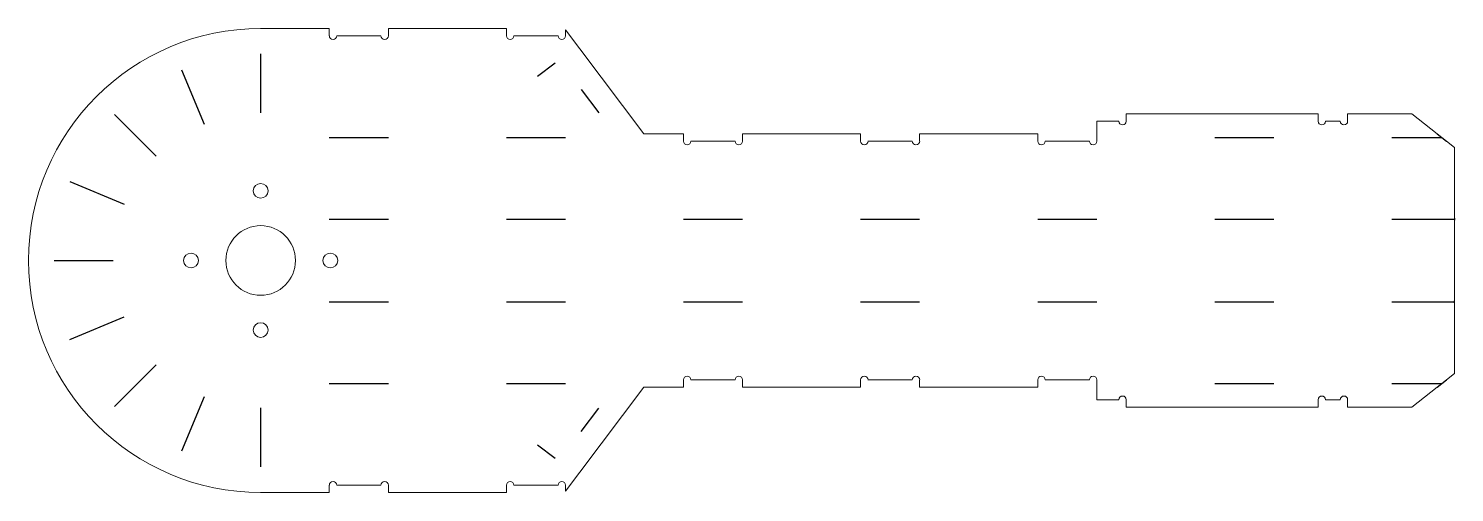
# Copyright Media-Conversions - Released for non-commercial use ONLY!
# Model space of a CAD drawing. Header units: inches. Extents: x 1 to 25.2, y 0.9 to 8.7.
import ezdxf

# ---------------------------------------------------------------- set-up
doc = ezdxf.new("R2010")
doc.units = ezdxf.units.IN
doc.header["$MEASUREMENT"] = 0
doc.layers.add('VISIBLE', color=7, linetype='Continuous', lineweight=0)

msp = doc.modelspace()

# ---------------------------------------------------------------- linework, layer by layer
for p, q in [((4.935, 8.291), (4.935, 7.291)), ((3.596, 8.024), (3.978, 7.1)), ((9.623, 7.917), (9.923, 8.142)), ((10.363, 7.691), (10.661, 7.296)), ((2.46, 7.265), (3.167, 6.558)), ((6.098, 6.876), (7.098, 6.876)), ((9.098, 6.876), (10.098, 6.876)), ((21.098, 6.876), (22.098, 6.876)), ((24.098, 6.876), (24.944, 6.876)), ((1.701, 6.13), (2.625, 5.747)), ((6.098, 5.491), (7.098, 5.491)), ((9.098, 5.491), (10.098, 5.491)), ((12.098, 5.491), (13.098, 5.491)), ((15.098, 5.491), (16.098, 5.491)), ((18.098, 5.491), (19.098, 5.491)), ((21.098, 5.491), (22.098, 5.491)), ((24.098, 5.491), (25.158, 5.491)), ((1.435, 4.791), (2.435, 4.791)), ((6.098, 4.091), (7.098, 4.091)), ((9.098, 4.091), (10.098, 4.091)), ((12.098, 4.091), (13.098, 4.091)), ((15.098, 4.091), (16.098, 4.091)), ((18.098, 4.091), (19.098, 4.091)), ((21.098, 4.091), (22.098, 4.091)), ((24.098, 4.091), (25.158, 4.091)), ((1.701, 3.451), (2.625, 3.834)), ((2.46, 2.316), (3.167, 3.023)), ((6.098, 2.706), (7.098, 2.706)), ((9.098, 2.706), (10.098, 2.706)), ((21.098, 2.706), (22.098, 2.706)), ((24.098, 2.706), (24.944, 2.706)), ((3.978, 2.481), (3.596, 1.557)), ((4.935, 2.291), (4.935, 1.291)), ((10.363, 1.89), (10.661, 2.285)), ((9.623, 1.665), (9.923, 1.439))]:
    msp.add_line(p, q)
for points in [[(24.864, 6.938), (25.024, 6.813)], [(25.158, 5.508), (25.158, 5.473)], [(25.158, 4.073), (25.158, 4.108)], [(24.864, 2.643), (25.024, 2.768)]]:
    msp.add_lwpolyline(points)
at = {"layer": 'VISIBLE'}
for p, q in [((4.935, 8.723), (6.098, 8.723)), ((6.098, 8.598), (6.098, 8.723)), ((7.098, 8.723), (9.098, 8.723)), ((7.098, 8.723), (7.098, 8.598)), ((9.098, 8.598), (9.098, 8.723)), ((10.098, 8.703), (10.098, 8.598)), ((10.098, 8.703), (10.342, 8.38)), ((6.973, 8.598), (6.223, 8.598)), ((9.973, 8.598), (9.223, 8.598)), ((10.342, 8.38), (11.428, 6.938)), ((19.598, 7.276), (22.848, 7.276)), ((19.598, 7.276), (19.598, 7.151)), ((22.848, 7.151), (22.848, 7.276)), ((23.348, 7.276), (24.434, 7.276)), ((23.348, 7.276), (23.348, 7.151)), ((24.434, 7.276), (24.864, 6.938)), ((19.098, 6.813), (19.098, 7.151)), ((19.473, 7.151), (19.098, 7.151)), ((23.223, 7.151), (22.973, 7.151)), ((11.428, 6.938), (11.823, 6.938)), ((11.823, 6.938), (12.098, 6.938)), ((12.098, 6.813), (12.098, 6.938)), ((12.973, 6.813), (12.223, 6.813)), ((13.098, 6.938), (15.098, 6.938)), ((13.098, 6.938), (13.098, 6.813)), ((15.098, 6.813), (15.098, 6.938)), ((15.973, 6.813), (15.223, 6.813)), ((16.098, 6.938), (18.098, 6.938)), ((16.098, 6.938), (16.098, 6.813)), ((18.098, 6.813), (18.098, 6.938)), ((18.973, 6.813), (18.223, 6.813)), ((25.024, 6.813), (25.158, 6.708)), ((25.158, 6.708), (25.158, 5.508)), ((25.158, 5.473), (25.158, 4.108)), ((25.158, 4.073), (25.158, 2.873)), ((12.098, 2.643), (12.098, 2.768)), ((12.223, 2.768), (12.973, 2.768)), ((13.098, 2.768), (13.098, 2.643)), ((15.098, 2.643), (15.098, 2.768)), ((15.223, 2.768), (15.973, 2.768)), ((16.098, 2.768), (16.098, 2.643)), ((18.098, 2.643), (18.098, 2.768)), ((18.223, 2.768), (18.973, 2.768)), ((19.098, 2.431), (19.098, 2.768)), ((25.158, 2.873), (25.024, 2.768)), ((11.428, 2.643), (10.342, 1.201)), ((11.823, 2.643), (11.428, 2.643)), ((12.098, 2.643), (11.823, 2.643)), ((15.098, 2.643), (13.098, 2.643)), ((18.098, 2.643), (16.098, 2.643)), ((19.098, 2.431), (19.473, 2.431)), ((19.598, 2.431), (19.598, 2.306)), ((22.848, 2.306), (22.848, 2.431)), ((22.973, 2.431), (23.223, 2.431)), ((23.348, 2.431), (23.348, 2.306)), ((24.864, 2.643), (24.434, 2.306)), ((22.848, 2.306), (19.598, 2.306)), ((24.434, 2.306), (23.348, 2.306)), ((6.098, 0.858), (6.098, 0.983)), ((6.223, 0.983), (6.973, 0.983)), ((7.098, 0.983), (7.098, 0.858)), ((9.098, 0.858), (9.098, 0.983)), ((9.223, 0.983), (9.973, 0.983)), ((10.342, 1.201), (10.098, 0.878)), ((10.098, 0.983), (10.098, 0.878)), ((6.098, 0.858), (4.935, 0.858)), ((9.098, 0.858), (7.098, 0.858))]:
    msp.add_line(p, q, dxfattribs=at)
for centre, radius in [((4.935, 5.971), 0.125), ((4.935, 4.791), 0.59), ((3.755, 4.791), 0.125), ((6.115, 4.791), 0.125), ((4.935, 3.611), 0.125)]:
    msp.add_circle(centre, radius, dxfattribs=at)
for centre, radius, start, end in [((4.935, 4.791), 3.932, 90, 270), ((6.161, 8.598), 0.0625, 180, 0), ((7.036, 8.598), 0.0625, 180, 0), ((9.161, 8.598), 0.0625, 180, 0), ((10.036, 8.598), 0.0625, 180, 0), ((19.536, 7.151), 0.0625, 180, 0), ((22.911, 7.151), 0.0625, 180, 0), ((23.286, 7.151), 0.0625, 180, 0), ((12.161, 6.813), 0.0625, 180, 0), ((13.036, 6.813), 0.0625, 180, 0), ((15.161, 6.813), 0.0625, 180, 0), ((16.036, 6.813), 0.0625, 180, 0), ((18.161, 6.813), 0.0625, 180, 0), ((19.036, 6.813), 0.0625, 180, 0), ((12.161, 2.768), 0.0625, 0, 180), ((13.036, 2.768), 0.0625, 0, 180), ((15.161, 2.768), 0.0625, 0, 180), ((16.036, 2.768), 0.0625, 0, 180), ((18.161, 2.768), 0.0625, 0, 180), ((19.036, 2.768), 0.0625, 0, 180), ((19.536, 2.431), 0.0625, 0, 180), ((22.911, 2.431), 0.0625, 0, 180), ((23.286, 2.431), 0.0625, 0, 180), ((6.161, 0.983), 0.0625, 0, 180), ((7.036, 0.983), 0.0625, 0, 180), ((9.161, 0.983), 0.0625, 0, 180), ((10.036, 0.983), 0.0625, 0, 180)]:
    msp.add_arc(centre, radius, start, end, dxfattribs=at)

doc.saveas('drawing.dxf')
